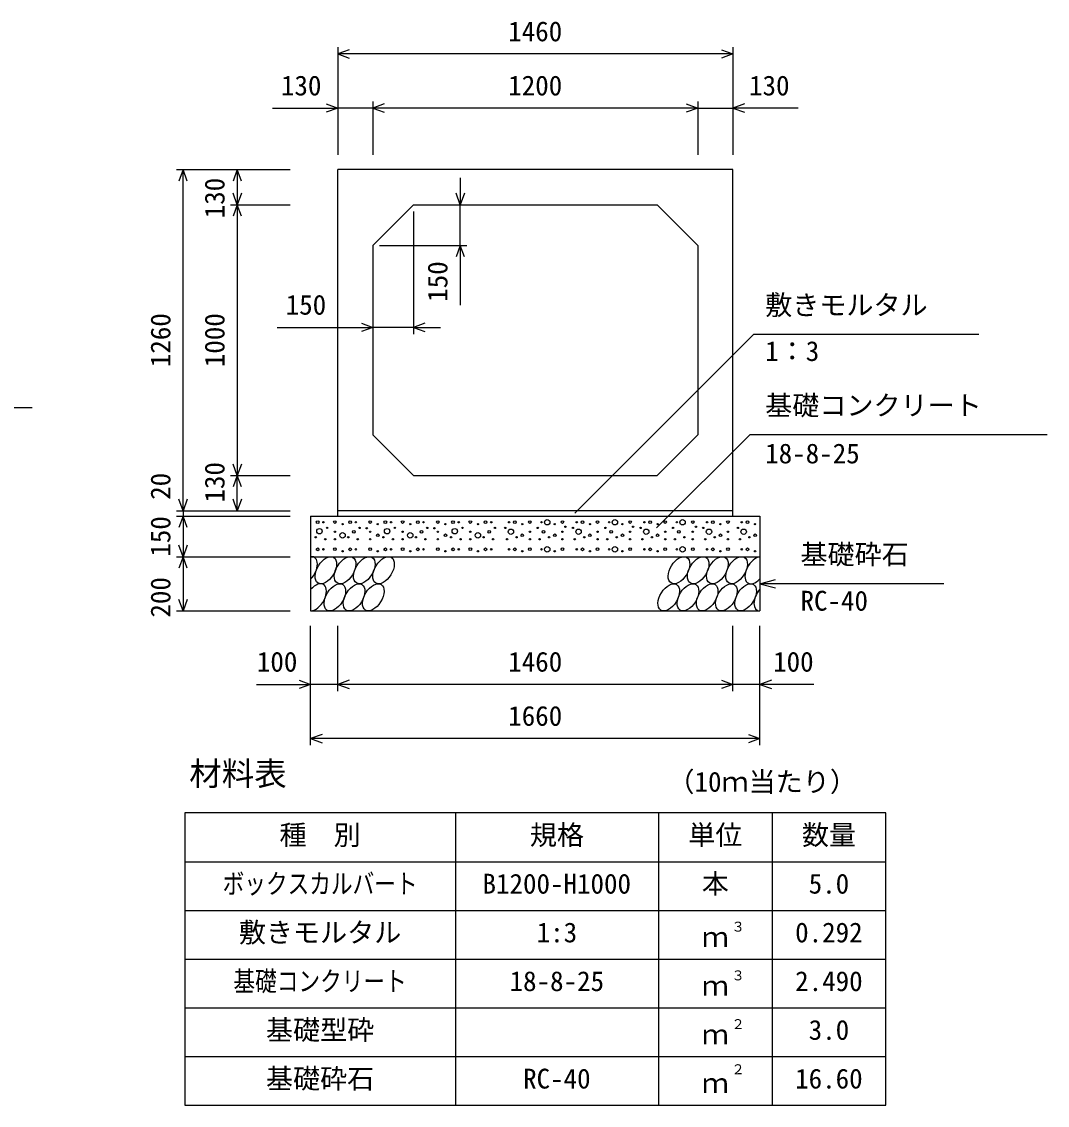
# Model space of a CAD drawing. Units: millimetres, scale not verified. Extents: x -25170 to 75630, y 0 to 35640.
# Drawn here: x 42092 to 45882, y 18385 to 22388 of the extents above; entities that cross this region are included whole.
import ezdxf
from ezdxf.enums import TextEntityAlignment as Align

# ---------------------------------------------------------------- set-up
doc = ezdxf.new("R2010")
doc.units = ezdxf.units.MM
doc.header["$LTSCALE"] = 60
for name, color, linetype, lineweight in [('DIM', 7, 'Continuous', 25), ('HATCH', 6, 'Continuous', 25), ('HYO', 3, 'Continuous', 25), ('HYO2', 4, 'Continuous', 25), ('OUTLINE', 3, 'Continuous', 25), ('TXT', 7, 'Continuous', 25)]:
    doc.layers.add(name, color=color, linetype=linetype, lineweight=lineweight)
doc.styles.add('ＭＳ ゴシック', font='')
doc.styles.get('ＭＳ ゴシック').set_extended_font_data('MS Gothic')

msp = doc.modelspace()

# ---------------------------------------------------------------- linework, layer by layer
at = {"layer": 'DIM'}
for p, q in [((43259.98, 22293.78), (43259.98, 21896.89)), ((43302.27, 22284.17), (43259.98, 22268.78)), ((44719.98, 22268.78), (43259.98, 22268.78)), ((43259.98, 22268.78), (43302.27, 22253.39)), ((44677.7, 22284.17), (44719.98, 22268.78)), ((44719.98, 22268.78), (44677.7, 22253.39)), ((44719.98, 22293.78), (44719.98, 21896.89)), ((43019.24, 22068.78), (43259.98, 22068.78)), ((43217.7, 22084.17), (43259.98, 22068.78)), ((43259.98, 22068.78), (43217.7, 22053.39)), ((43389.98, 22068.78), (43259.98, 22068.78)), ((43389.98, 22093.78), (43389.98, 21896.89)), ((43432.27, 22084.17), (43389.98, 22068.78)), ((44589.98, 22068.78), (43389.98, 22068.78)), ((43389.98, 22068.78), (43432.27, 22053.39)), ((44547.7, 22084.17), (44589.98, 22068.78)), ((44589.98, 22068.78), (44547.7, 22053.39)), ((44589.98, 22093.78), (44589.98, 21896.89)), ((44589.98, 22068.78), (44719.98, 22068.78)), ((44762.27, 22084.17), (44719.98, 22068.78)), ((44960.73, 22068.78), (44719.98, 22068.78)), ((44719.98, 22068.78), (44762.27, 22053.39)), ((42663.88, 21841.89), (43084.98, 21841.89)), ((42688.88, 21841.89), (42673.49, 21799.6)), ((42688.88, 20581.89), (42688.88, 21841.89)), ((42704.27, 21799.6), (42688.88, 21841.89)), ((42888.88, 21841.89), (42873.49, 21799.6)), ((42888.88, 21841.89), (42888.88, 21711.89)), ((42904.27, 21799.6), (42888.88, 21841.89)), ((43712.46, 21811.89), (43712.46, 21711.89)), ((42888.88, 21711.89), (42873.49, 21754.17)), ((42904.27, 21754.17), (42888.88, 21711.89)), ((43712.46, 21711.89), (43697.07, 21754.17)), ((43727.85, 21754.17), (43712.46, 21711.89)), ((42863.88, 21711.89), (43084.98, 21711.89)), ((42888.88, 21711.89), (42873.49, 21669.6)), ((42888.88, 21711.89), (42888.88, 20711.89)), ((42904.27, 21669.6), (42888.88, 21711.89)), ((43712.46, 21561.89), (43712.46, 21711.89)), ((43539.98, 21686.89), (43539.98, 21233.87)), ((43414.98, 21561.89), (43737.46, 21561.89)), ((43712.46, 21561.89), (43697.07, 21519.6)), ((43727.85, 21519.6), (43712.46, 21561.89)), ((43712.46, 21561.89), (43712.46, 21341.01)), ((43035.88, 21258.87), (43389.98, 21258.87)), ((43347.7, 21274.26), (43389.98, 21258.87)), ((43389.98, 21258.87), (43347.7, 21243.48)), ((43539.98, 21258.87), (43389.98, 21258.87)), ((43582.27, 21274.26), (43539.98, 21258.87)), ((43539.98, 21258.87), (43639.98, 21258.87)), ((43539.98, 21258.87), (43582.27, 21243.48)), ((44136.2, 20572.55), (44796.48, 21232.83)), ((45628.89, 21232.83), (44796.48, 21232.83)), ((42131.62, 20962.22), (41032.07, 20962.22)), ((44438.01, 20518.16), (44782.07, 20862.22)), ((45881.62, 20862.22), (44782.07, 20862.22)), ((42888.88, 20711.89), (42873.49, 20754.17)), ((42904.27, 20754.17), (42888.88, 20711.89)), ((42863.88, 20711.89), (43084.98, 20711.89)), ((42888.88, 20711.89), (42873.49, 20669.6)), ((42888.88, 20581.89), (42888.88, 20711.89)), ((42904.27, 20669.6), (42888.88, 20711.89)), ((42688.88, 20581.89), (42673.49, 20624.17)), ((42704.27, 20624.17), (42688.88, 20581.89)), ((42888.88, 20581.89), (42873.49, 20624.17)), ((42904.27, 20624.17), (42888.88, 20581.89)), ((42663.88, 20581.89), (43084.98, 20581.89)), ((42688.88, 20581.89), (42688.88, 20561.89)), ((42663.88, 20561.89), (43084.98, 20561.89)), ((42688.88, 20561.89), (42673.49, 20519.6)), ((42688.88, 20561.89), (42688.88, 20411.89)), ((42704.27, 20519.6), (42688.88, 20561.89)), ((42688.88, 20411.89), (42673.49, 20454.17)), ((42704.27, 20454.17), (42688.88, 20411.89)), ((42663.88, 20411.89), (43084.98, 20411.89)), ((42688.88, 20411.89), (42673.49, 20369.6)), ((42688.88, 20411.89), (42688.88, 20211.89)), ((42704.27, 20369.6), (42688.88, 20411.89)), ((44819.98, 20311.89), (44877.94, 20327.42)), ((45499.79, 20311.89), (44819.98, 20311.89)), ((44819.98, 20311.89), (44877.94, 20296.36)), ((42688.88, 20211.89), (42673.49, 20254.17)), ((42704.27, 20254.17), (42688.88, 20211.89)), ((42663.88, 20211.89), (43084.98, 20211.89)), ((43159.98, 19715.28), (43159.98, 20156.89)), ((43259.98, 19915.28), (43259.98, 20156.89)), ((44719.98, 19915.28), (44719.98, 20156.89)), ((44719.98, 19915.28), (44719.98, 20156.89)), ((44819.98, 19715.28), (44819.98, 20156.89)), ((42960.44, 19940.28), (43159.98, 19940.28)), ((43117.7, 19955.67), (43159.98, 19940.28)), ((43159.98, 19940.28), (43117.7, 19924.88)), ((43259.98, 19940.28), (43159.98, 19940.28)), ((43302.27, 19955.67), (43259.98, 19940.28)), ((44719.98, 19940.28), (43259.98, 19940.28)), ((43259.98, 19940.28), (43302.27, 19924.88)), ((44677.7, 19955.67), (44719.98, 19940.28)), ((44719.98, 19940.28), (44677.7, 19924.88)), ((44819.98, 19940.28), (44719.98, 19940.28)), ((44862.27, 19955.67), (44819.98, 19940.28)), ((45019.53, 19940.28), (44819.98, 19940.28)), ((44819.98, 19940.28), (44862.27, 19924.88)), ((43202.27, 19755.67), (43159.98, 19740.28)), ((44819.98, 19740.28), (43159.98, 19740.28)), ((43159.98, 19740.28), (43202.27, 19724.88)), ((44777.7, 19755.67), (44819.98, 19740.28)), ((44819.98, 19740.28), (44777.7, 19724.88))]:
    msp.add_line(p, q, dxfattribs=at)
at = {"layer": 'HATCH'}
for centre, radius in [((43186.02, 20539.07), 5), ((43207.05, 20539.07), 2.5), ((43249.95, 20539.94), 5), ((43306.02, 20539.07), 5), ((43327.05, 20539.07), 2.5), ((43379.95, 20539.94), 5), ((43436.02, 20539.07), 5), ((43457.05, 20539.07), 2.5), ((43499.95, 20539.94), 5), ((43556.02, 20539.07), 5), ((43577.05, 20539.07), 2.5), ((43629.95, 20539.94), 5), ((43686.02, 20539.07), 5), ((43707.05, 20539.07), 2.5), ((43749.95, 20539.94), 5), ((43806.02, 20539.07), 5), ((43827.05, 20539.07), 2.5), ((43892.91, 20539.07), 2.5), ((43913.94, 20539.07), 5), ((43970.01, 20539.94), 5), ((44012.91, 20539.07), 2.5), ((44033.94, 20539.07), 10), ((44090.01, 20539.94), 5), ((44142.91, 20539.07), 2.5), ((44163.94, 20539.07), 5), ((44220.01, 20539.94), 5), ((44262.91, 20539.07), 2.5), ((44283.94, 20539.07), 10), ((44340.01, 20539.94), 5), ((44392.91, 20539.07), 2.5), ((44413.94, 20539.07), 5), ((44470.01, 20539.94), 5), ((44512.91, 20539.07), 2.5), ((44533.94, 20539.07), 10), ((44571.84, 20539.94), 5), ((44624.73, 20539.07), 2.5), ((44645.76, 20539.07), 5), ((44701.84, 20539.94), 5), ((44752.79, 20539.07), 2.5), ((44773.83, 20539.07), 5), ((43192.56, 20506.05), 10), ((43221.07, 20518.05), 2.5), ((43249.95, 20504.05), 2.5), ((43277.99, 20490.92), 10), ((43277.99, 20532.06), 2.5), ((43320.04, 20504.05), 5), ((43341.07, 20518.05), 2.5), ((43367.53, 20517.15), 2.5), ((43379.95, 20504.05), 2.5), ((43407.99, 20490.92), 5), ((43407.99, 20532.06), 2.5), ((43442.56, 20506.05), 10), ((43471.07, 20518.05), 2.5), ((43499.95, 20504.05), 2.5), ((43527.99, 20490.92), 10), ((43527.99, 20532.06), 2.5), ((43570.04, 20504.05), 5), ((43591.07, 20518.05), 2.5), ((43617.53, 20517.15), 2.5), ((43629.95, 20504.05), 2.5), ((43657.99, 20490.92), 5), ((43657.99, 20532.06), 2.5), ((43692.56, 20506.05), 10), ((43721.07, 20518.05), 2.5), ((43749.95, 20504.05), 2.5), ((43777.99, 20490.92), 10), ((43777.99, 20532.06), 2.5), ((43820.04, 20504.05), 5), ((43841.07, 20518.05), 2.5), ((43878.89, 20518.05), 2.5), ((43899.92, 20504.05), 10), ((43941.98, 20490.92), 5), ((43941.98, 20532.06), 2.5), ((43970.01, 20504.05), 2.5), ((43998.89, 20518.05), 2.5), ((44019.92, 20504.05), 5), ((44061.98, 20490.92), 5), ((44061.98, 20532.06), 2.5), ((44090.01, 20504.05), 2.5), ((44101.35, 20522.37), 2.5), ((44128.89, 20518.05), 2.5), ((44149.92, 20504.05), 10), ((44191.98, 20490.92), 5), ((44191.98, 20532.06), 2.5), ((44220.01, 20504.05), 2.5), ((44248.89, 20518.05), 2.5), ((44269.92, 20504.05), 5), ((44311.98, 20490.92), 5), ((44311.98, 20532.06), 2.5), ((44340.01, 20504.05), 2.5), ((44351.35, 20522.37), 2.5), ((44378.89, 20518.05), 2.5), ((44399.92, 20504.05), 10), ((44441.98, 20490.92), 5), ((44441.98, 20532.06), 2.5), ((44470.01, 20504.05), 2.5), ((44498.89, 20518.05), 2.5), ((44519.92, 20504.05), 5), ((44571.84, 20504.05), 2.5), ((44583.18, 20522.37), 2.5), ((44610.71, 20518.05), 2.5), ((44631.74, 20504.05), 10), ((44673.8, 20490.92), 5), ((44673.8, 20532.06), 2.5), ((44701.84, 20504.05), 2.5), ((44738.78, 20518.05), 2.5), ((44759.81, 20504.05), 10), ((44801.86, 20490.92), 5), ((44801.86, 20532.06), 2.5), ((43179.01, 20483.91), 2.5), ((43214.06, 20476.04), 2.5), ((43249.95, 20476.04), 2.5), ((43299.01, 20483.91), 2.5), ((43334.06, 20476.04), 2.5), ((43379.95, 20476.04), 2.5), ((43429.01, 20483.91), 2.5), ((43464.06, 20476.04), 2.5), ((43499.95, 20476.04), 2.5), ((43549.01, 20483.91), 2.5), ((43584.06, 20476.04), 2.5), ((43629.95, 20476.04), 2.5), ((43679.01, 20483.91), 2.5), ((43714.06, 20476.04), 2.5), ((43749.95, 20476.04), 2.5), ((43799.01, 20483.91), 2.5), ((43834.06, 20476.04), 2.5), ((43885.9, 20476.04), 2.5), ((43920.95, 20483.91), 2.5), ((43970.01, 20476.04), 2.5), ((44005.9, 20476.04), 2.5), ((44040.95, 20483.91), 2.5), ((44090.01, 20476.04), 2.5), ((44135.9, 20476.04), 2.5), ((44170.95, 20483.91), 2.5), ((44220.01, 20476.04), 2.5), ((44255.9, 20476.04), 2.5), ((44290.95, 20483.91), 2.5), ((44340.01, 20476.04), 2.5), ((44385.9, 20476.04), 2.5), ((44420.95, 20483.91), 2.5), ((44470.01, 20476.04), 2.5), ((44505.9, 20476.04), 2.5), ((44540.95, 20483.91), 2.5), ((44571.84, 20476.04), 2.5), ((44617.72, 20476.04), 2.5), ((44652.77, 20483.91), 2.5), ((44701.84, 20476.04), 2.5), ((44745.79, 20476.04), 2.5), ((44780.83, 20483.91), 2.5), ((43186.02, 20439.07), 5), ((43207.05, 20439.07), 2.5), ((43249.95, 20439.94), 5), ((43277.99, 20432.06), 2.5), ((43306.02, 20439.07), 5), ((43327.05, 20439.07), 2.5), ((43379.95, 20439.94), 5), ((43407.99, 20432.06), 2.5), ((43436.02, 20439.07), 5), ((43457.05, 20439.07), 2.5), ((43499.95, 20439.94), 5), ((43527.99, 20432.06), 2.5), ((43556.02, 20439.07), 5), ((43577.05, 20439.07), 2.5), ((43629.95, 20439.94), 5), ((43657.99, 20432.06), 2.5), ((43686.02, 20439.07), 5), ((43707.05, 20439.07), 2.5), ((43749.95, 20439.94), 5), ((43777.99, 20432.06), 2.5), ((43806.02, 20439.07), 5), ((43827.05, 20439.07), 2.5), ((43892.91, 20439.07), 2.5), ((43913.94, 20439.07), 5), ((43941.98, 20432.06), 2.5), ((43970.01, 20439.94), 5), ((44012.91, 20439.07), 2.5), ((44033.94, 20439.07), 10), ((44061.98, 20432.06), 2.5), ((44090.01, 20439.94), 5), ((44142.91, 20439.07), 2.5), ((44163.94, 20439.07), 5), ((44191.98, 20432.06), 2.5), ((44220.01, 20439.94), 5), ((44262.91, 20439.07), 2.5), ((44283.94, 20439.07), 10), ((44311.98, 20432.06), 2.5), ((44340.01, 20439.94), 5), ((44392.91, 20439.07), 2.5), ((44413.94, 20439.07), 5), ((44441.98, 20432.06), 2.5), ((44470.01, 20439.94), 5), ((44512.91, 20439.07), 2.5), ((44533.94, 20439.07), 10), ((44571.84, 20439.94), 5), ((44624.73, 20439.07), 2.5), ((44645.76, 20439.07), 5), ((44673.8, 20432.06), 2.5), ((44701.84, 20439.94), 5), ((44752.79, 20439.07), 2.5), ((44773.83, 20439.07), 5), ((44801.86, 20432.06), 2.5)]:
    msp.add_circle(centre, radius, dxfattribs=at)
for centre in [(43216.29, 20361.88), (43287.24, 20361.88), (43358.2, 20361.88), (43429.15, 20361.88), (44520.71, 20361.88), (44591.67, 20361.88), (44662.63, 20361.88), (44733.58, 20361.88), (43249.53, 20261.89), (43320.49, 20261.89), (43391.45, 20261.89), (44483.01, 20261.89), (44553.96, 20261.89), (44624.92, 20261.89), (44695.87, 20261.89), (44766.83, 20261.89)]:
    msp.add_ellipse(centre, major_axis=(29.09, 47.08), ratio=0.5792, dxfattribs=at)
for centre, start_param, end_param in [((43145.33, 20361.88), 4.3355439, 6.7245934), ((44804.54, 20361.88), 0.4199491, 4.357003), ((43178.58, 20261.89), 3.4740877, 7.5860497), ((44837.79, 20261.89), 1.2805297, 3.4964223)]:
    msp.add_ellipse(centre, major_axis=(29.09, 47.08), ratio=0.5792, start_param=start_param, end_param=end_param, dxfattribs=at)
at = {"layer": 'HYO'}
for p, q in [((45284.98, 19465.28), (42694.98, 19465.28)), ((42694.98, 19465.28), (42694.98, 18385.28)), ((43694.98, 19465.28), (43694.98, 18385.28)), ((44444.98, 19465.28), (44444.98, 18385.28)), ((44864.98, 19465.28), (44864.98, 18385.28)), ((45284.98, 18385.28), (45284.98, 19465.28)), ((42694.98, 19285.28), (45284.98, 19285.28)), ((42694.98, 18385.28), (45284.98, 18385.28))]:
    msp.add_line(p, q, dxfattribs=at)
at = {"layer": 'HYO2'}
for p, q in [((42694.98, 19105.28), (45284.98, 19105.28)), ((42694.98, 18925.28), (45284.98, 18925.28)), ((42694.98, 18745.28), (45284.98, 18745.28)), ((42694.98, 18565.28), (45284.98, 18565.28))]:
    msp.add_line(p, q, dxfattribs=at)
at = {"layer": 'OUTLINE'}
for p, q in [((44719.98, 21841.89), (43259.98, 21841.89)), ((43259.98, 20561.89), (43259.98, 21841.89)), ((44719.98, 20561.89), (44719.98, 21841.89)), ((43539.98, 21711.89), (43389.98, 21561.89)), ((43539.98, 21711.89), (44439.98, 21711.89)), ((44589.98, 21561.89), (44439.98, 21711.89)), ((43389.98, 21561.89), (43389.98, 20861.89)), ((44589.98, 21561.89), (44589.98, 20861.89)), ((43539.98, 20711.89), (43389.98, 20861.89)), ((44439.98, 20711.89), (44589.98, 20861.89)), ((43539.98, 20711.89), (44439.98, 20711.89)), ((44719.98, 20581.89), (43259.98, 20581.89)), ((43159.98, 20561.89), (43159.98, 20211.89)), ((43159.98, 20561.89), (44819.98, 20561.89)), ((44819.98, 20561.89), (44819.98, 20211.89)), ((43159.98, 20411.89), (44819.98, 20411.89)), ((43159.98, 20211.89), (44819.98, 20211.89))]:
    msp.add_line(p, q, dxfattribs=at)

# ---------------------------------------------------------------- texts
at = {"layer": 'DIM', "style": 'ＭＳ ゴシック'}
for s, p in [('1460', (43889.98, 22293.78)), ('130', (43050.34, 22093.78)), ('1200', (43889.98, 22093.78)), ('130', (44779.62, 22093.78)), ('150', (43067.84, 21283.87)), ('敷きモルタル', (44839.33, 21282.83)), ('1：3', (44839.33, 21112.72)), ('基礎コンクリート', (44839.33, 20912.22)), ('18-8-25', (44839.33, 20734.59)), ('基礎砕石', (44969.72, 20361.89)), ('RC-40', (44969.72, 20190.51)), ('100', (42961.34, 19965.28)), ('1460', (43889.98, 19965.28)), ('100', (44868.62, 19965.28)), ('1660', (43889.98, 19765.28))]:
    msp.add_text(s, height=73.31, dxfattribs=at).set_placement(p, align=Align.BOTTOM_LEFT)
for s, p in [('130', (42863.88, 21661.89)), ('150', (43687.46, 21353.39)), ('1260', (42663.88, 21111.89)), ('1000', (42863.88, 21111.89)), ('130', (42863.88, 20611.89)), ('20', (42663.88, 20621.96)), ('150', (42663.88, 20411.89)), ('200', (42663.88, 20186.89))]:
    msp.add_text(s, height=73.31, rotation=90, dxfattribs=at).set_placement(p, align=Align.BOTTOM_LEFT)
at = {"layer": 'TXT', "style": 'ＭＳ ゴシック'}
for s, height, p in [('材料表', 87.98, (42711.65, 19540.28)), ('（10ｍ当たり）', 73.31, (44478.31, 19521.94)), ('種\u3000別', 73.31, (43044.98, 19325.28)), ('規格', 73.31, (43969.98, 19325.28)), ('単位', 73.31, (44554.98, 19325.28)), ('数量', 73.31, (44974.98, 19325.28)), ('B1200-H1000', 73.31, (43794.98, 19145.28)), ('本', 73.31, (44604.98, 19145.28)), ('5.0', 73.31, (44999.98, 19145.28)), ('敷きモルタル', 73.31, (42894.98, 18965.28)), ('1:3', 73.31, (43994.98, 18965.28)), ('３', 36.66, (44714.22, 19015.89)), ('0.292', 73.31, (44949.98, 18965.28)), ('ｍ', 73.31, (44604.98, 18948.61)), ('18-8-25', 73.31, (43894.98, 18785.28)), ('３', 36.66, (44714.22, 18835.89)), ('2.490', 73.31, (44949.98, 18785.28)), ('ｍ', 73.31, (44604.98, 18768.61)), ('基礎型砕', 73.31, (42994.98, 18605.28)), ('２', 36.66, (44714.22, 18655.89)), ('3.0', 73.31, (44999.98, 18605.28)), ('ｍ', 73.31, (44604.98, 18588.61)), ('２', 36.66, (44714.22, 18489.22)), ('基礎砕石', 73.31, (42994.98, 18425.28)), ('RC-40', 73.31, (43944.98, 18425.28)), ('16.60', 73.31, (44949.98, 18425.28)), ('ｍ', 73.31, (44604.98, 18408.61))]:
    msp.add_text(s, height=height, dxfattribs=at).set_placement(p, align=Align.BOTTOM_LEFT)
at = {"layer": 'TXT', "style": 'ＭＳ ゴシック', "width": 0.8}
for s, p in [('ボックスカルバート', (42834.98, 19145.28)), ('基礎コンクリート', (42874.98, 18785.28))]:
    msp.add_text(s, height=73.31, dxfattribs=at).set_placement(p, align=Align.BOTTOM_LEFT)

doc.saveas('drawing.dxf')
